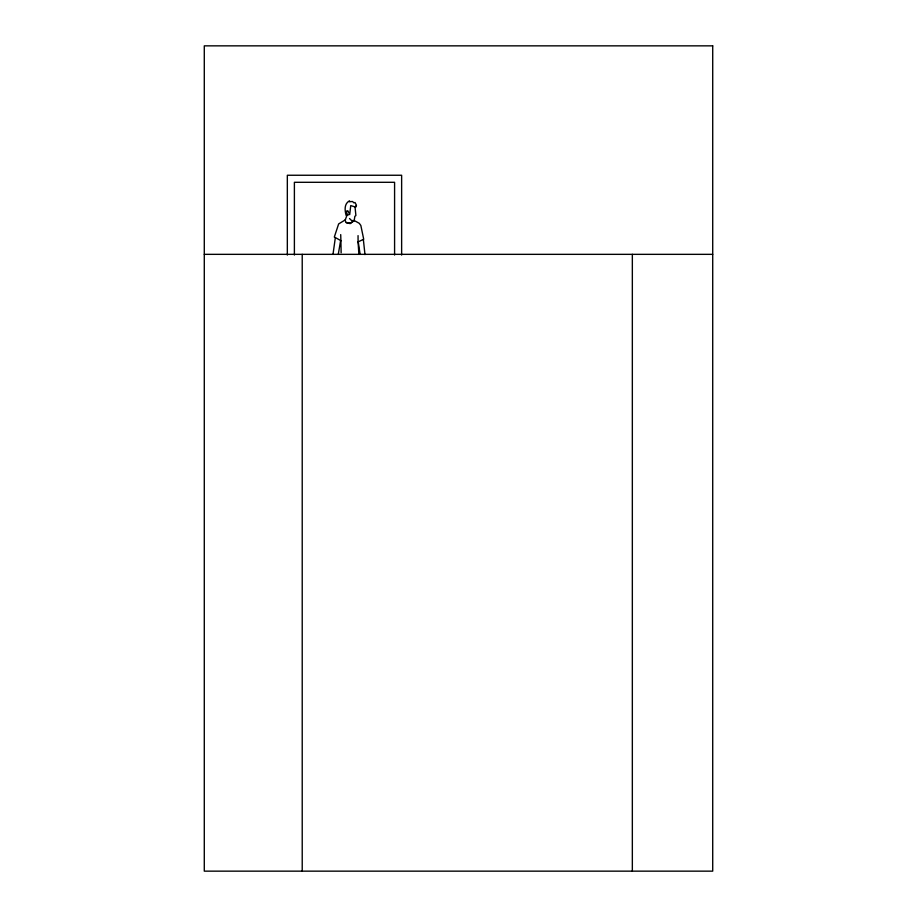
<?xml version="1.0" encoding="UTF-8"?>
<svg xmlns="http://www.w3.org/2000/svg" width="917" height="917" viewBox="0 0 917 917"><rect width="100%" height="100%" fill="white"/><g stroke="black" fill="none" stroke-linecap="round" stroke-linejoin="round"><path stroke-width="1.38" d="M338.35 253.952L340.608 240.655M347.291 214.452L345.09 220.309L346.225 222.636L350.191 223.633L354.18 220.47M333.066 253.906L335.335 237.663M349.503 218.521L351.578 220.538L353.779 220.688L354.294 219.977L354.868 216.286L355.899 215.575L355.028 206.91L350.741 205.591L349.698 214.635L348.047 211.036L347.004 210.704L346.615 211.414C346.466 212.389 347.188 216.217 348.471 214.796M355.028 206.91L356.277 206.703L355.807 205.717L356.472 205.27L355.005 202.485L353.916 202.875L352.506 201.499L349.331 201.763L349.526 200.823C344.035 203.666 344.735 210.302 346.099 215.335L346.454 215.678M353.905 220.928L351.085 222.728L346.225 222.636M358.879 254.296L358.077 241.916L363.705 239.222L360.839 225.467L359.269 223.312L354.042 220.435M345.537 219.725L338.637 223.931L334.327 237.022L340.895 240.644L340.711 234.603M204.285 254.341L712.715 254.341M358.249 241.882L359.991 253.493M363.35 239.417L364.977 254.571M340.895 240.644L341.135 252.737M358.054 235.623L358.077 241.916M632.34 254.341L632.34 871.15M401.635 255.064L401.635 175.25L287.33 175.25L287.33 255.064M394.585 255.018L394.585 182.3L294.391 182.3L294.391 255.018M302.22 254.341L302.22 871.15M712.715 45.85L204.285 45.85L204.285 871.15L712.715 871.15L712.715 45.85"/></g></svg>
